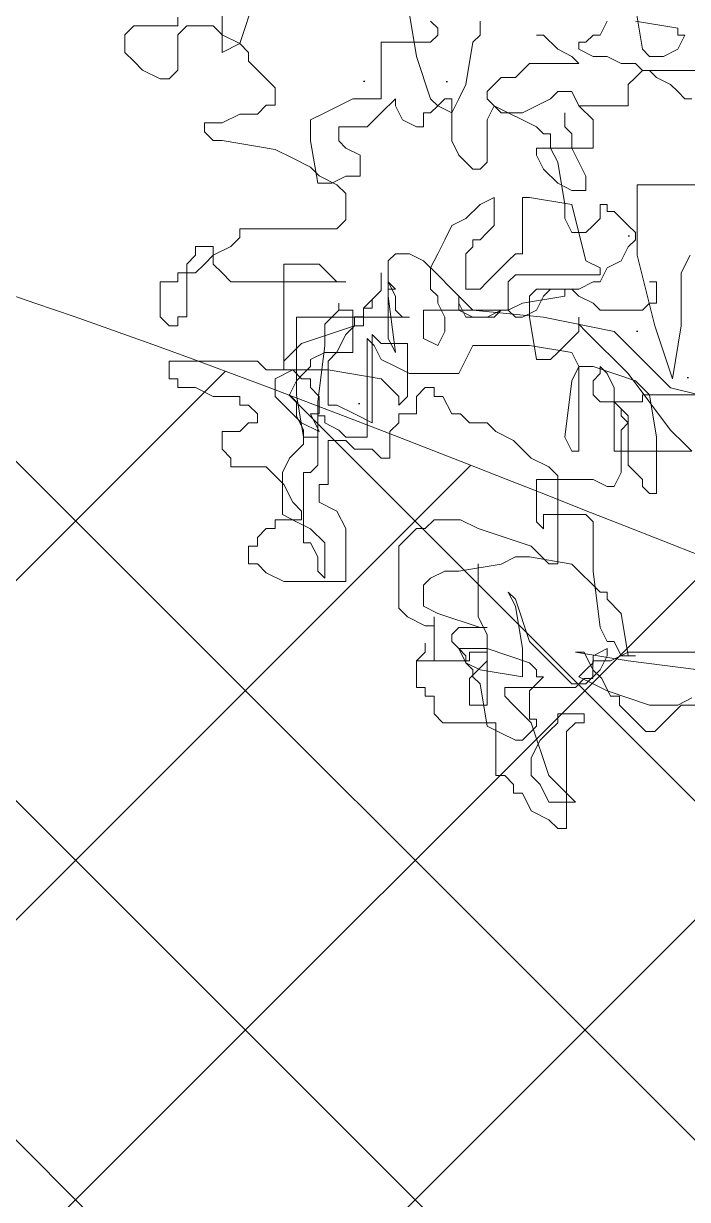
# Model space of a CAD drawing. Extents: x -95 to 325, y -1215 to -918.
# Drawn here: x -27.2 to -21.05, y -1089.08 to -1078.18 of the extents above; entities that cross this region are included whole.
import ezdxf

# ---------------------------------------------------------------- set-up
doc = ezdxf.new("R2010")
doc.units = 0
doc.layers.get('0').update_dxf_attribs({"linetype": 'CONTINUOUS'})
for name, color, linetype in [('尺寸标注', 7, 'CONTINUOUS'), ('福建茶', 76, 'CONTINUOUS'), ('马尼拉草', 80, 'CONTINUOUS')]:
    doc.layers.add(name, color=color, linetype=linetype)

# ---------------------------------------------------------------- blocks, each defined once
blk = doc.blocks.new('tulia')
at = {"color": 3, "lineweight": 0}
for p, q in [((211.76, 272.1611), (211.76, 272.8175)), ((211.76, 272.8175), (211.8197, 272.8175)), ((211.8197, 272.8175), (211.8795, 272.7578)), ((211.8795, 272.7578), (211.9989, 272.6982)), ((211.9989, 272.6982), (212.0586, 272.5788)), ((211.76, 272.5788), (211.7003, 272.6385)), ((211.7003, 272.6385), (211.8795, 272.6385)), ((211.8795, 272.6385), (211.9392, 272.5191)), ((211.8795, 272.4594), (211.76, 272.5788)), ((212.0586, 272.5788), (212.1183, 272.5788)), ((212.1183, 272.5788), (212.1183, 272.5191)), ((211.9989, 272.1014), (211.8795, 272.4594)), ((211.9392, 272.5191), (211.9989, 272.4594)), ((211.9989, 272.4594), (211.9989, 272.3401)), ((212.1183, 272.5191), (212.1781, 272.4594)), ((212.1781, 272.4594), (212.2378, 272.4594)), ((212.2378, 272.4594), (212.2378, 272.1014)), ((211.9989, 272.3401), (211.9392, 272.2207)), ((211.9392, 272.2207), (211.8795, 272.1611)), ((212.0105, 272.1726), (212.0582, 272.2203)), ((212.0582, 272.2203), (212.106, 272.2203)), ((212.106, 272.2203), (212.2014, 272.1726)), ((211.1031, 272.1014), (211.1628, 272.1611)), ((211.1628, 272.1611), (211.2225, 272.1611)), ((211.2225, 272.1611), (211.2822, 272.1014)), ((211.7003, 272.1014), (211.76, 272.1611)), ((211.8795, 272.1611), (211.8197, 272.1014)), ((211.9627, 272.1249), (212.0105, 272.1726)), ((211.9627, 272.0772), (211.9627, 272.1249)), ((212.2014, 272.1726), (212.2969, 272.1249)), ((212.2969, 272.1249), (212.3447, 271.8387)), ((211.0434, 272.0417), (211.1031, 272.1014)), ((211.2822, 272.1014), (211.342, 272.0417)), ((211.6406, 272.0417), (211.6406, 272.1014)), ((211.6406, 272.1014), (211.7003, 272.1014)), ((211.8197, 272.1014), (211.8197, 272.0417)), ((212.0105, 272.0772), (211.9627, 272.0772)), ((212.1183, 271.982), (211.9989, 272.1014)), ((212.0105, 271.8864), (212.0105, 272.0772)), ((212.2378, 272.1014), (212.5961, 272.1014)), ((212.5961, 272.1014), (212.6558, 272.0417)), ((210.8642, 271.982), (210.9836, 271.982)), ((210.9124, 271.9341), (211.0079, 271.9818)), ((210.9836, 271.982), (211.0434, 272.0417)), ((211.0079, 271.9818), (211.1989, 271.9818)), ((211.1989, 271.9818), (211.4853, 271.8864)), ((211.342, 272.0417), (211.4017, 271.982)), ((211.4017, 271.982), (211.4017, 271.9224)), ((211.8197, 272.0417), (211.6406, 272.0417)), ((212.1781, 271.9224), (212.1183, 271.982)), ((212.417, 271.982), (212.2975, 271.982)), ((212.2975, 271.982), (212.2975, 271.5046)), ((212.417, 271.803), (212.417, 271.982)), ((212.6558, 272.0417), (212.6558, 271.9224)), ((211.4017, 271.9224), (211.4614, 271.9224)), ((211.4614, 271.9224), (211.5211, 271.803)), ((211.4853, 271.8864), (211.5808, 271.8387)), ((211.915, 271.791), (212.0105, 271.8864)), ((212.1781, 271.8627), (212.1781, 271.9224)), ((212.6558, 271.9224), (212.7156, 271.9224)), ((212.7156, 271.9224), (212.7156, 271.8627)), ((211.5331, 271.7433), (211.6286, 271.8387)), ((211.5808, 271.8387), (211.6763, 271.791)), ((211.6286, 271.8387), (211.724, 271.8387)), ((211.6406, 271.803), (211.7003, 271.8627)), ((211.7003, 271.8627), (212.1781, 271.8627)), ((211.724, 271.8387), (212.0105, 271.5525)), ((212.3447, 271.8387), (212.3924, 271.791)), ((212.7156, 271.8627), (212.7753, 271.8627)), ((212.7753, 271.8627), (212.7753, 271.6837)), ((210.8642, 271.7433), (211.342, 271.6837)), ((211.4853, 271.6479), (211.5331, 271.7433)), ((211.5211, 271.803), (211.5809, 271.7433)), ((211.6286, 271.7433), (211.5808, 271.6956)), ((211.5809, 271.7433), (211.5809, 271.803)), ((211.5809, 271.803), (211.6406, 271.803)), ((211.5809, 271.7433), (211.5809, 271.6837)), ((211.6406, 271.624), (211.5809, 271.7433)), ((211.6763, 271.791), (211.6286, 271.7433)), ((211.9627, 271.791), (211.915, 271.791)), ((211.9627, 271.7433), (211.9627, 271.791)), ((212.0105, 271.6956), (211.9627, 271.7433)), ((212.0582, 271.6002), (212.0582, 271.791)), ((212.0582, 271.791), (212.3447, 271.7433)), ((212.2975, 271.6837), (212.3572, 271.7433)), ((212.3447, 271.7433), (212.4401, 271.6956)), ((212.3572, 271.7433), (212.417, 271.803)), ((212.3924, 271.791), (212.3924, 271.7433)), ((212.3924, 271.7433), (212.4401, 271.6956)), ((211.3421, 271.6479), (211.2944, 271.6479)), ((211.2944, 271.6479), (211.3898, 271.6479)), ((211.4614, 271.6837), (211.342, 271.624)), ((211.342, 271.6837), (211.7003, 271.624)), ((211.3898, 271.3616), (211.3421, 271.6479)), ((211.3898, 271.6479), (211.4376, 271.5525)), ((211.5809, 271.6837), (211.4614, 271.6837)), ((211.5808, 271.6479), (211.4853, 271.6002)), ((211.4853, 271.6002), (211.4853, 271.6479)), ((211.5808, 271.6956), (211.5808, 271.6479)), ((212.2969, 271.6002), (212.0105, 271.6956)), ((212.2975, 271.624), (212.2975, 271.6837)), ((212.7753, 271.6837), (212.417, 271.6837)), ((212.417, 271.6837), (212.417, 271.624)), ((212.417, 271.6837), (212.6558, 271.6837)), ((212.4401, 271.6956), (212.4401, 271.6479)), ((212.4401, 271.6956), (212.4879, 271.6002)), ((212.4401, 271.6479), (212.4879, 271.6002)), ((212.6558, 271.6837), (212.6558, 271.3853)), ((212.7753, 271.6837), (212.7156, 271.624)), ((212.7156, 271.624), (212.7753, 271.6837)), ((211.342, 271.624), (210.8642, 271.624)), ((211.7003, 271.624), (211.6406, 271.624)), ((212.106, 271.3139), (212.0582, 271.6002)), ((212.4879, 271.6002), (212.2969, 271.6002)), ((212.417, 271.624), (212.2975, 271.624)), ((212.4879, 271.6002), (212.5356, 271.5525)), ((212.7156, 271.624), (212.7156, 271.5643)), ((212.7156, 271.5643), (212.7156, 271.624)), ((211.4376, 271.5525), (211.4853, 271.5525)), ((211.4853, 271.5525), (211.5331, 271.4571)), ((212.0105, 271.5525), (212.106, 271.2662)), ((212.2975, 271.5046), (212.3572, 271.3853)), ((212.5356, 271.5048), (212.4879, 271.4571)), ((212.5356, 271.5525), (212.5356, 271.5048)), ((211.5331, 271.4571), (211.5808, 271.0754)), ((212.4879, 271.4571), (212.2969, 271.4571)), ((212.2969, 271.4571), (212.3447, 271.4571)), ((212.3447, 271.4571), (212.6311, 271.3616)), ((212.6558, 271.3853), (212.6558, 271.4449)), ((212.6558, 271.4449), (212.7156, 271.4449)), ((212.7156, 271.4449), (212.835, 271.3853)), ((211.4853, 271.2662), (211.3898, 271.3616)), ((212.3572, 271.3853), (212.3572, 271.0272)), ((212.6311, 271.3616), (212.7266, 271.3139)), ((212.835, 271.3853), (212.8947, 271.3256)), ((211.4853, 271.2185), (211.4853, 271.2662)), ((212.1537, 271.2185), (212.106, 271.3139)), ((212.106, 271.2662), (212.1537, 271.2185)), ((212.7266, 271.3139), (212.7266, 271.1708)), ((212.8947, 271.3256), (212.8947, 270.9079)), ((211.5331, 271.2185), (211.4853, 271.2185)), ((211.724, 271.0277), (211.5331, 271.2185)), ((212.7266, 271.1708), (212.6788, 271.1231)), ((212.6788, 271.1231), (212.5834, 271.0754)), ((213.2531, 270.7885), (213.2531, 271.1466)), ((213.2531, 271.1466), (213.6711, 271.1466)), ((213.4427, 271.0754), (213.395, 271.1231)), ((213.395, 271.1231), (213.395, 270.8846)), ((213.6711, 271.1466), (213.7906, 271.0869)), ((211.5808, 271.0754), (211.5808, 270.7415)), ((212.0105, 270.98), (211.724, 271.0277)), ((211.8795, 271.0272), (211.8197, 271.0272)), ((211.8197, 271.0272), (211.8197, 270.4304)), ((211.9989, 270.9079), (211.8795, 271.0272)), ((212.2014, 271.0277), (212.106, 270.98)), ((212.4879, 271.0754), (212.2014, 271.0277)), ((212.5834, 271.0754), (212.4879, 271.0754)), ((213.4427, 270.98), (213.4427, 271.0754)), ((213.7906, 271.0869), (213.8503, 271.0272)), ((213.8503, 271.0272), (213.91, 271.0272)), ((213.91, 271.0272), (213.91, 270.9079)), ((212.106, 270.98), (212.0105, 270.98)), ((213.4904, 270.8846), (213.4427, 270.98)), ((212.3572, 270.7885), (211.9989, 270.9079)), ((212.8947, 270.9079), (212.835, 270.8482)), ((213.395, 270.8846), (213.4904, 270.7892)), ((213.5382, 270.8846), (213.4904, 270.8846)), ((213.5382, 270.4076), (213.5382, 270.8846)), ((213.91, 270.9079), (213.8503, 270.9079)), ((213.8503, 270.9079), (213.8503, 270.8482)), ((211.915, 270.6938), (211.915, 270.7892)), ((211.915, 270.7892), (211.9627, 270.7415)), ((212.4767, 270.7288), (212.3572, 270.7885)), ((212.7156, 270.7885), (212.6558, 270.7288)), ((212.7753, 270.7885), (212.7156, 270.7885)), ((212.835, 270.8482), (212.7753, 270.7885)), ((213.3128, 270.6691), (213.2531, 270.7885)), ((213.4904, 270.7892), (213.5859, 270.7415)), ((213.7906, 270.7885), (213.7308, 270.7885)), ((213.7308, 270.7885), (213.7308, 270.7288)), ((213.8503, 270.8482), (213.7906, 270.7885)), ((211.5808, 270.7415), (211.6286, 270.6938)), ((211.6286, 270.6938), (211.915, 270.6938)), ((211.9627, 270.7415), (211.9627, 270.4553)), ((212.6558, 270.7288), (212.4767, 270.7288)), ((213.7308, 270.7288), (213.5517, 270.7288)), ((213.5517, 270.7288), (213.5517, 270.6691)), ((213.5859, 270.7415), (213.6814, 270.6938)), ((213.6814, 270.6938), (213.6814, 270.4076)), ((213.4322, 270.6095), (213.3128, 270.6691)), ((213.5517, 270.6691), (213.6114, 270.6095)), ((211.1511, 270.5507), (211.1511, 270.169)), ((211.1989, 270.5507), (211.1511, 270.5507)), ((211.2466, 270.503), (211.1989, 270.5507)), ((213.4322, 270.4901), (213.4322, 270.6095)), ((213.6114, 270.6095), (213.6711, 270.4901)), ((211.2466, 270.4553), (211.2466, 270.503)), ((211.2944, 270.4076), (211.2466, 270.4553)), ((211.4376, 270.503), (211.3898, 270.4076)), ((211.4853, 270.503), (211.4376, 270.503)), ((211.5808, 270.4553), (211.4853, 270.503)), ((211.9627, 270.4553), (211.5808, 270.4553)), ((213.3725, 270.1917), (213.3725, 270.4901)), ((213.3725, 270.4901), (213.4322, 270.4901)), ((213.6711, 270.4901), (213.7308, 270.4304)), ((211.3421, 270.3598), (211.2944, 270.4076)), ((211.3898, 270.4076), (211.3898, 270.1213)), ((211.8197, 270.4304), (211.8795, 270.3708)), ((213.4427, 270.3598), (213.4904, 270.4076)), ((213.4904, 270.4076), (213.5382, 270.4076)), ((213.6814, 270.4076), (213.6337, 270.3121)), ((213.7308, 270.4304), (213.7906, 270.3708)), ((211.3421, 270.0259), (211.3421, 270.3598)), ((211.8795, 270.3708), (211.9989, 270.3111)), ((211.9989, 270.3111), (212.1183, 270.1917)), ((212.9545, 270.1321), (212.9545, 270.3111)), ((212.9545, 270.3111), (213.0142, 270.3111)), ((213.0142, 270.3111), (213.0739, 270.2514)), ((213.4427, 270.0259), (213.4427, 270.3598)), ((213.6337, 270.3121), (213.5382, 270.2167)), ((213.7906, 270.3708), (214.0294, 270.3708)), ((214.0294, 270.3708), (214.0294, 270.3111)), ((214.0294, 270.3111), (214.0892, 270.2514)), ((211.4376, 270.2644), (210.9124, 270.2644)), ((210.9124, 270.2644), (210.9602, 270.2167)), ((210.9602, 270.2167), (211.0557, 270.1213)), ((211.4376, 269.8351), (211.4376, 270.2644)), ((211.724, 270.2644), (211.6763, 270.2644)), ((211.6763, 270.2644), (211.6763, 269.692)), ((211.7718, 270.169), (211.724, 270.2644)), ((213.0739, 270.2514), (213.1933, 270.2514)), ((213.1933, 270.2514), (213.2531, 270.1917)), ((213.5382, 270.2167), (213.5382, 270.1213)), ((214.0892, 270.2514), (214.0892, 270.1321)), ((211.1511, 270.169), (211.1989, 269.8828)), ((211.724, 269.7874), (211.7718, 270.169)), ((212.1183, 270.1917), (212.2378, 270.1321)), ((213.1085, 269.5012), (213.1085, 270.169)), ((213.1085, 270.169), (213.2517, 270.169)), ((213.2517, 270.169), (213.2995, 270.1213)), ((213.2531, 270.1917), (213.3725, 270.1917)), ((213.4427, 269.9305), (213.4427, 270.169)), ((213.4427, 270.169), (213.5382, 270.169)), ((213.5382, 270.169), (213.5859, 269.8828)), ((211.0557, 270.1213), (211.3421, 269.7397)), ((211.3898, 270.1213), (211.3421, 270.0736)), ((211.3421, 270.0736), (211.3898, 270.0259)), ((212.2378, 270.1321), (212.2975, 270.0724)), ((212.2975, 270.0724), (212.417, 270.0724)), ((212.417, 270.0724), (212.4767, 270.0127)), ((212.8947, 270.0724), (212.9545, 270.1321)), ((212.8947, 270.0127), (212.8947, 270.0724)), ((213.0739, 269.4756), (213.0739, 270.0724)), ((213.0739, 270.0724), (213.1933, 270.0127)), ((213.2995, 270.1213), (213.395, 270.0736)), ((213.395, 270.0736), (213.395, 270.0259)), ((213.4919, 270.0127), (213.4322, 270.1321)), ((213.4322, 270.1321), (213.5517, 270.0724)), ((213.5382, 270.1213), (213.5859, 270.0259)), ((213.5517, 270.0724), (213.6711, 269.953)), ((213.91, 270.0724), (213.8503, 270.0724)), ((213.8503, 270.0724), (213.8503, 270.0127)), ((213.9697, 270.1321), (213.91, 270.0724)), ((214.0892, 270.1321), (213.9697, 270.1321)), ((211.4376, 269.9305), (211.3421, 270.0259)), ((211.3898, 270.0259), (211.3898, 269.9782)), ((211.3898, 269.9782), (211.4376, 269.9305)), ((212.4767, 270.0127), (212.5364, 270.0127)), ((212.5364, 270.0127), (212.5961, 269.8933)), ((212.7753, 269.8933), (212.7753, 270.0127)), ((212.7753, 270.0127), (212.8947, 270.0127)), ((213.1933, 270.0127), (213.3128, 269.953)), ((213.395, 270.0259), (213.4427, 270.0259)), ((213.4322, 269.8933), (213.4322, 270.0127)), ((213.4322, 270.0127), (213.4919, 270.0127)), ((213.5859, 270.0259), (213.5859, 269.9305)), ((213.8503, 270.0127), (213.91, 269.953)), ((211.0557, 269.8351), (210.6737, 269.9305)), ((211.2466, 269.8828), (211.2466, 269.9305)), ((211.2466, 269.9305), (211.5331, 269.9305)), ((211.5331, 269.9305), (211.5808, 269.8828)), ((212.8947, 269.953), (212.835, 269.8933)), ((212.8947, 269.8933), (212.8947, 269.953)), ((213.3128, 269.953), (213.3725, 269.953)), ((213.3725, 269.953), (213.3725, 269.6546)), ((213.395, 269.5489), (213.4427, 269.9305)), ((213.5859, 269.9305), (213.6337, 269.8828)), ((213.6711, 269.953), (213.7308, 269.8933)), ((213.91, 269.953), (213.9697, 269.953)), ((213.9697, 269.953), (213.9697, 269.8933)), ((210.7692, 269.8828), (211.2466, 269.8828)), ((211.4376, 269.4535), (211.0557, 269.8351)), ((211.1989, 269.8828), (211.2944, 269.7874)), ((211.4853, 269.7397), (211.4376, 269.8351)), ((211.5808, 269.8828), (211.5808, 269.7874)), ((212.5961, 269.8933), (212.6558, 269.8933)), ((212.6558, 269.8933), (212.6558, 269.8337)), ((212.6558, 269.8337), (212.7156, 269.8337)), ((212.7156, 269.8337), (212.7753, 269.8933)), ((212.835, 269.8933), (212.835, 269.5353)), ((213.0142, 269.774), (212.8947, 269.8933)), ((213.4919, 269.8337), (213.4322, 269.8933)), ((213.4919, 269.774), (213.4919, 269.8337)), ((213.6337, 269.8828), (213.5859, 269.7874)), ((213.5859, 269.8828), (213.5859, 269.358)), ((213.7308, 269.8933), (213.7308, 269.774)), ((213.9697, 269.8933), (214.1489, 269.8933)), ((214.1489, 269.8933), (214.2683, 269.8337)), ((214.2683, 269.8337), (214.3878, 269.8337)), ((214.3878, 269.8337), (214.3878, 269.774)), ((211.0434, 269.774), (210.9836, 269.4159)), ((211.1628, 269.4159), (211.0434, 269.774)), ((211.2944, 269.7874), (211.5808, 269.692)), ((211.3421, 269.7397), (211.6286, 269.4535)), ((211.5331, 269.692), (211.4853, 269.7397)), ((211.5808, 269.7874), (211.5331, 269.7397)), ((211.5331, 269.7397), (211.5331, 269.692)), ((211.6763, 269.692), (211.724, 269.7874)), ((212.4401, 269.6443), (212.4879, 269.7397)), ((212.4879, 269.7397), (212.8221, 269.7397)), ((212.8221, 269.7397), (212.9176, 269.692)), ((213.3725, 269.7143), (213.0142, 269.774)), ((213.5382, 269.7397), (213.4904, 269.692)), ((213.5517, 269.774), (213.4919, 269.774)), ((213.5859, 269.7874), (213.5382, 269.7397)), ((213.6114, 269.7143), (213.5517, 269.774)), ((213.7308, 269.774), (213.6114, 269.7143)), ((214.3878, 269.774), (214.4475, 269.774)), ((214.4475, 269.774), (214.4475, 269.6546)), ((211.5808, 269.692), (211.6763, 269.692)), ((211.6763, 269.692), (211.724, 269.5966)), ((212.9176, 269.692), (213.013, 269.6443)), ((213.6114, 269.7143), (213.3725, 269.7143)), ((213.4904, 269.692), (213.4904, 269.6443)), ((213.7906, 269.7143), (213.6114, 269.7143)), ((213.6711, 269.6546), (213.6711, 269.7143)), ((213.6711, 269.7143), (213.6711, 268.9982)), ((213.8503, 269.6546), (213.7906, 269.7143)), ((211.724, 269.5012), (211.8195, 269.5966)), ((211.724, 269.5966), (212.0105, 269.5489)), ((211.8195, 269.5966), (211.8673, 269.6443)), ((211.8673, 269.6443), (211.9627, 269.6443)), ((211.9627, 269.6443), (212.0105, 269.358)), ((212.3924, 269.5489), (212.4401, 269.6443)), ((212.9653, 269.5012), (212.9176, 269.5966)), ((212.9176, 269.5966), (212.9653, 269.2149)), ((213.013, 269.6443), (213.0608, 269.5489)), ((213.395, 269.5966), (213.204, 269.5966)), ((213.204, 269.5966), (213.204, 269.3103)), ((213.3128, 269.595), (213.2531, 269.4756)), ((213.3725, 269.6546), (213.3128, 269.595)), ((213.4904, 269.6443), (213.395, 269.5966)), ((213.5517, 269.5353), (213.6711, 269.6546)), ((214.4475, 269.6546), (213.8503, 269.6546)), ((211.6763, 269.4535), (211.724, 269.5012)), ((212.0105, 269.5489), (212.3924, 269.5489)), ((212.5834, 269.4535), (212.6311, 269.5489)), ((212.6311, 269.5489), (212.7266, 269.5012)), ((212.7266, 269.5012), (212.7266, 269.3103)), ((212.835, 269.5353), (213.0142, 269.5353)), ((212.9653, 269.1672), (212.9653, 269.5012)), ((213.0142, 269.5353), (213.0739, 269.4756)), ((213.0608, 269.5489), (213.1085, 269.5012)), ((213.1933, 269.4159), (213.5517, 269.5353)), ((213.395, 269.4057), (213.395, 269.5489)), ((211.915, 269.358), (211.4376, 269.4535)), ((211.6286, 269.4535), (211.6763, 269.4057)), ((211.6763, 269.358), (211.6763, 269.4535)), ((212.5834, 269.358), (212.5834, 269.4535)), ((213.2531, 269.4756), (213.1933, 269.4159)), ((210.9836, 269.4159), (210.9836, 269.0579)), ((211.2822, 268.9385), (211.1628, 269.4159)), ((211.6763, 269.4057), (211.6763, 269.358)), ((212.3924, 269.3103), (211.915, 269.358)), ((211.9627, 269.3103), (212.0582, 269.358)), ((212.0105, 269.358), (212.0105, 269.2149)), ((212.0582, 269.358), (212.106, 269.358)), ((212.106, 269.358), (212.1537, 269.3103)), ((212.2014, 269.3103), (212.2492, 269.358)), ((212.2969, 269.358), (212.2014, 269.3103)), ((212.2492, 269.358), (212.3924, 269.358)), ((212.4401, 269.358), (212.2969, 269.358)), ((212.3924, 269.358), (212.4879, 269.3103)), ((212.4879, 269.2626), (212.4401, 269.358)), ((212.6311, 269.2626), (212.5834, 269.358)), ((213.5859, 269.358), (212.8221, 269.358)), ((212.8221, 269.358), (212.8698, 269.358)), ((212.8698, 269.358), (212.9176, 269.3103)), ((213.1933, 269.4159), (213.1336, 269.4159)), ((213.1336, 269.4159), (213.1336, 269.2966)), ((213.1336, 269.2966), (213.1336, 269.3563)), ((213.1336, 269.3563), (213.1933, 269.3563)), ((213.1933, 269.3563), (213.1933, 269.4159)), ((213.2995, 269.3103), (213.3472, 269.358)), ((213.3472, 269.358), (213.395, 269.4057)), ((214.328, 268.9982), (214.328, 269.3563)), ((214.328, 269.3563), (214.3878, 269.3563)), ((214.3878, 269.3563), (214.3878, 269.4159)), ((214.3878, 269.4159), (214.4475, 269.4159)), ((214.4475, 269.4159), (214.5072, 269.3563)), ((214.5072, 269.3563), (214.5072, 269.1176)), ((211.1989, 269.2626), (211.1511, 269.2626)), ((211.1511, 269.2626), (211.1511, 269.1195)), ((211.2466, 269.3103), (211.1989, 269.2626)), ((211.5331, 269.3103), (211.2466, 269.3103)), ((211.5808, 269.2626), (211.5331, 269.3103)), ((211.6763, 269.2149), (211.5808, 269.2626)), ((212.0582, 269.2626), (211.7718, 269.2149)), ((211.915, 269.2149), (211.9627, 269.3103)), ((212.1537, 269.3103), (212.0582, 269.2626)), ((212.1537, 269.3103), (212.1537, 269.1195)), ((212.2014, 269.3103), (212.1537, 269.3103)), ((212.7266, 269.3103), (212.2014, 269.3103)), ((212.4401, 269.2626), (212.3924, 269.3103)), ((212.4879, 269.2149), (212.4401, 269.2626)), ((212.4879, 269.3103), (212.4879, 269.2149)), ((212.4879, 269.2149), (212.4879, 269.2626)), ((212.6311, 269.2149), (212.6311, 269.2626)), ((212.9176, 269.3103), (212.9176, 269.2149)), ((213.1336, 269.2966), (213.0142, 269.1772)), ((213.0739, 269.2369), (213.0739, 269.2966)), ((213.0739, 269.2966), (213.1336, 269.2966)), ((213.204, 269.3103), (213.2995, 269.3103)), ((213.2995, 269.3103), (213.2995, 269.2626)), ((213.2995, 269.2626), (213.2995, 269.3103)), ((211.724, 269.1672), (211.6763, 269.2149)), ((211.7718, 269.2149), (211.7718, 269.1672)), ((211.8673, 269.1672), (211.915, 269.2149)), ((212.0105, 269.2149), (211.9627, 269.1672)), ((212.5356, 269.1672), (212.4879, 269.2149)), ((212.6788, 269.1672), (212.6311, 269.2149)), ((212.9176, 269.2149), (212.9653, 269.1195)), ((212.9653, 269.2149), (212.9653, 268.9764)), ((213.0142, 269.1772), (213.0739, 269.2369)), ((211.1511, 269.1195), (211.1989, 269.1195)), ((211.5331, 269.1195), (211.4853, 269.0241)), ((211.5808, 269.1195), (211.5331, 269.1195)), ((211.6763, 269.1672), (211.5808, 269.1195)), ((211.9627, 269.1672), (211.6763, 269.1672)), ((211.7718, 269.1672), (211.724, 269.1672)), ((211.8195, 269.1672), (211.8673, 269.1672)), ((212.1537, 269.1195), (212.106, 269.0718)), ((212.2014, 269.0241), (212.2969, 269.1195)), ((212.2969, 269.1195), (212.3447, 269.1672)), ((212.3447, 269.1672), (212.4401, 269.1672)), ((212.4401, 269.1672), (212.4401, 268.9287)), ((212.6311, 269.0718), (212.5356, 269.1672)), ((212.6788, 269.0241), (212.6788, 269.1672)), ((212.9653, 269.1195), (212.9176, 269.1672)), ((212.9176, 269.1672), (212.9653, 269.1672)), ((213.0142, 269.1772), (213.0142, 269.0579)), ((213.0142, 269.0579), (213.0142, 269.1772)), ((213.3128, 269.1176), (213.2531, 269.1176)), ((213.2531, 269.1176), (214.0294, 269.1176)), ((213.4322, 268.9982), (213.3128, 269.1176)), ((214.0294, 269.1176), (214.0892, 269.0579)), ((214.5072, 269.1176), (214.3878, 269.1176)), ((214.3878, 269.1176), (214.3878, 269.0579)), ((210.9836, 269.0579), (210.9239, 268.9385)), ((211.4853, 269.0241), (211.3898, 268.9764)), ((212.106, 269.0718), (211.5331, 269.0718)), ((211.5331, 269.0718), (211.5331, 269.0241)), ((211.5331, 269.0241), (211.6286, 268.9764)), ((212.1537, 268.9764), (212.2014, 269.0241)), ((212.7266, 268.9764), (212.6311, 269.0718)), ((212.6311, 268.9287), (212.6788, 269.0241)), ((214.0892, 269.0579), (214.1489, 268.9982)), ((214.2683, 269.0579), (214.2086, 268.9982)), ((214.3878, 269.0579), (214.2683, 269.0579)), ((211.3898, 268.9764), (211.3421, 268.881)), ((211.6286, 268.9764), (211.724, 268.5948)), ((212.106, 268.9287), (212.1537, 268.9764)), ((212.8221, 268.9287), (212.7266, 268.9764)), ((212.9653, 268.9764), (212.9176, 268.9287)), ((213.6711, 268.9982), (213.4322, 268.9982)), ((214.1489, 268.9982), (214.1489, 268.8788)), ((214.2086, 268.9982), (214.1489, 268.9385)), ((214.2683, 268.9385), (214.328, 268.9982)), ((211.2822, 268.4611), (211.2822, 268.9385)), ((211.3421, 268.881), (211.2944, 268.8333)), ((212.0582, 268.5471), (212.0582, 268.9287)), ((212.0582, 268.9287), (212.106, 268.9287)), ((212.4401, 268.9287), (212.3924, 268.881)), ((212.3924, 268.881), (212.3924, 268.8333)), ((212.5834, 268.8333), (212.6311, 268.9287)), ((212.9176, 268.9287), (212.8221, 268.9287)), ((214.0294, 268.8788), (213.9697, 268.8192)), ((214.1489, 268.9385), (214.0294, 268.8788)), ((214.1489, 268.8788), (214.2683, 268.8788)), ((214.2683, 268.8788), (214.2683, 268.9385)), ((211.2944, 268.8333), (211.2944, 268.7856)), ((211.2944, 268.7856), (211.3421, 268.7379)), ((211.5808, 268.7379), (211.6286, 268.7856)), ((211.6286, 268.7856), (211.724, 268.7856)), ((211.724, 268.7856), (211.7718, 268.6902)), ((212.2969, 268.7856), (212.2492, 268.7379)), ((212.3447, 268.8333), (212.2969, 268.7856)), ((212.3924, 268.8333), (212.3447, 268.8333)), ((212.5356, 268.7379), (212.5834, 268.8333)), ((213.9697, 268.8192), (213.9697, 268.7595)), ((211.3421, 268.7379), (211.3898, 268.6902)), ((211.5331, 268.6902), (211.5808, 268.7379)), ((212.2492, 268.7379), (212.2492, 268.5471)), ((212.4401, 268.6902), (212.5356, 268.7379)), ((213.3128, 268.7595), (213.2531, 268.6998)), ((213.9697, 268.7595), (213.3128, 268.7595)), ((211.3898, 268.6902), (211.4376, 268.6425)), ((211.4376, 268.6425), (211.4853, 268.6425)), ((211.4853, 268.6425), (211.4853, 268.5948)), ((211.5331, 268.5948), (211.5331, 268.6902)), ((211.7718, 268.6902), (211.7718, 268.5948)), ((212.3447, 268.5948), (212.4401, 268.6902)), ((213.2531, 268.6998), (213.2531, 268.5208)), ((211.4853, 268.5948), (211.5331, 268.5948)), ((211.724, 268.5948), (212.0105, 268.5471)), ((211.7718, 268.5948), (211.8195, 268.3085)), ((212.0105, 268.5471), (212.0582, 268.5471)), ((212.2492, 268.5471), (212.3447, 268.5948)), ((211.6286, 268.4039), (211.6286, 268.4994)), ((211.6286, 268.4994), (211.724, 268.4994)), ((211.724, 268.4994), (211.8195, 268.4517)), ((213.2531, 268.5208), (213.3128, 268.4611)), ((209.9684, 268.4611), (211.2822, 268.4611)), ((211.6763, 268.3085), (211.6286, 268.4039)), ((211.8195, 268.4517), (211.915, 268.3562)), ((213.1563, 268.2608), (213.1563, 268.4039)), ((213.1563, 268.4039), (213.2517, 268.4039)), ((213.2517, 268.4039), (213.3472, 268.4517)), ((213.3128, 268.4611), (213.4322, 268.4014)), ((213.3472, 268.4517), (213.4427, 268.4517)), ((213.4322, 268.4014), (213.4919, 268.3418)), ((213.4427, 268.4517), (213.4904, 268.1654)), ((211.724, 268.2131), (211.6763, 268.3085)), ((211.8195, 268.3085), (211.8673, 268.2131)), ((211.915, 268.3562), (211.9627, 268.2608)), ((212.2969, 268.3085), (212.3447, 268.3562)), ((212.2969, 268.0223), (212.2969, 268.3085)), ((212.3447, 268.3562), (212.3924, 268.3562)), ((212.3924, 268.3562), (212.4401, 268.3085)), ((212.4401, 268.3085), (212.4879, 268.2608)), ((213.4919, 268.3418), (213.6114, 268.2821)), ((211.9627, 268.2608), (211.9627, 268.2131)), ((212.4879, 268.2608), (212.5356, 268.1654)), ((213.2517, 268.2131), (213.1563, 268.2608)), ((213.6114, 268.2821), (213.7308, 268.2224)), ((211.9627, 268.2131), (211.5808, 268.2131)), ((211.5808, 268.2131), (211.5808, 268.0223)), ((211.724, 268.1177), (211.724, 268.2131)), ((211.8673, 268.2131), (211.8673, 268.1177)), ((212.5356, 268.1654), (212.5356, 267.8792)), ((213.2995, 268.1654), (213.2517, 268.2131)), ((213.2995, 268.07), (213.2995, 268.1654)), ((213.4904, 268.1654), (213.4904, 268.0223)), ((213.7308, 268.2224), (214.0892, 268.1627)), ((214.0892, 268.1627), (214.1489, 268.1627)), ((214.1489, 268.1627), (214.2086, 268.103)), ((211.7718, 268.07), (211.724, 268.1177)), ((211.7718, 267.9746), (211.7718, 268.07)), ((211.8673, 268.1177), (211.915, 268.1177)), ((211.915, 268.1177), (211.9627, 268.07)), ((211.9627, 268.07), (212.0582, 268.0223)), ((212.7266, 267.9746), (212.7266, 268.07)), ((212.7266, 268.07), (212.7743, 268.07)), ((212.7743, 268.07), (212.8698, 268.0223)), ((213.013, 267.9746), (213.1085, 268.07)), ((213.1085, 268.07), (213.2995, 268.07)), ((214.2086, 268.103), (214.2086, 268.0434)), ((211.5808, 268.0223), (211.6763, 267.9269)), ((212.0582, 268.0223), (212.1537, 267.9746)), ((212.2492, 267.9269), (212.2969, 268.0223)), ((212.8698, 268.0223), (212.9176, 267.9269)), ((213.4904, 268.0223), (213.395, 267.9746)), ((214.0892, 268.0434), (213.9697, 267.9837)), ((214.2086, 268.0434), (214.0892, 268.0434)), ((211.3421, 267.7838), (211.3421, 267.9269)), ((211.3421, 267.9269), (211.6763, 267.9269)), ((211.6763, 267.9269), (211.724, 267.8315)), ((211.8673, 267.8792), (211.9627, 267.9269)), ((211.9627, 267.9269), (212.0582, 267.9746)), ((212.0582, 267.9746), (212.2014, 267.9746)), ((212.1537, 267.9746), (212.2492, 267.9269)), ((212.2014, 267.9746), (212.2492, 267.9269)), ((212.2492, 267.9269), (212.2969, 267.8792)), ((212.5356, 267.9746), (212.4879, 267.8792)), ((212.6311, 267.9269), (212.5356, 267.9746)), ((212.5834, 267.8792), (212.6311, 267.9269)), ((212.6311, 267.9269), (212.6788, 267.9746)), ((212.6788, 267.8792), (212.6311, 267.9269)), ((212.6788, 267.9746), (212.7266, 267.9746)), ((212.9176, 267.8792), (213.013, 267.9746)), ((212.9176, 267.9269), (212.9176, 267.8792)), ((213.2995, 267.9269), (213.204, 267.8792)), ((213.395, 267.9746), (213.2995, 267.9269)), ((213.7906, 267.924), (213.7308, 267.924)), ((213.7308, 267.924), (213.7308, 267.8047)), ((213.8503, 267.9837), (213.7906, 267.924)), ((213.9697, 267.9837), (213.8503, 267.9837)), ((210.9602, 267.8792), (210.9124, 267.8792)), ((211.0079, 267.8315), (210.9602, 267.8792)), ((211.0557, 267.7838), (211.0079, 267.8315)), ((211.724, 267.8315), (211.8195, 267.8315)), ((211.8195, 267.8315), (211.8673, 267.8792)), ((212.2969, 267.8315), (212.2014, 267.7361)), ((212.2969, 267.8792), (212.2969, 267.8315)), ((212.4879, 267.8792), (212.4401, 267.7838)), ((212.5356, 267.8792), (212.5834, 267.8792)), ((212.7743, 267.593), (212.6788, 267.8792)), ((213.204, 267.8792), (213.013, 267.8792)), ((213.013, 267.8792), (213.013, 267.4976)), ((211.1511, 267.7361), (211.0557, 267.7838)), ((211.2944, 267.7361), (211.3421, 267.7838)), ((212.4401, 267.7838), (212.3924, 267.4976)), ((213.7308, 267.8047), (213.7906, 267.745)), ((210.5783, 267.6884), (211.2466, 267.6884)), ((211.1989, 267.6884), (211.1511, 267.7361)), ((211.2466, 267.6884), (211.1989, 267.6884)), ((211.2466, 267.6884), (211.2944, 267.7361)), ((211.2944, 267.6407), (211.2466, 267.6884)), ((212.106, 267.7361), (212.0105, 267.6407)), ((212.2014, 267.7361), (212.106, 267.7361)), ((213.7906, 267.745), (213.8503, 267.6853)), ((213.8503, 267.6853), (213.91, 267.6256)), ((214.3878, 267.6853), (214.4475, 267.745)), ((214.3878, 267.4466), (214.3878, 267.6853)), ((214.4475, 267.745), (214.5072, 267.745)), ((214.5072, 267.745), (214.6267, 267.6853)), ((214.6267, 267.6853), (214.6864, 267.6256)), ((211.1034, 267.593), (211.0079, 267.5453)), ((211.1989, 267.593), (211.1034, 267.593)), ((211.2466, 267.5453), (211.1989, 267.593)), ((211.3898, 267.6407), (211.2944, 267.6407)), ((211.4853, 267.593), (211.3898, 267.6407)), ((211.5808, 267.593), (211.4853, 267.593)), ((211.6763, 267.5453), (211.5808, 267.593)), ((212.0105, 267.6407), (211.6763, 267.6407)), ((211.6763, 267.6407), (211.724, 267.593)), ((211.724, 267.593), (211.8195, 267.5453)), ((212.8221, 267.3067), (212.7743, 267.593)), ((213.91, 267.6256), (213.91, 267.566)), ((214.6864, 267.6256), (214.7461, 267.566)), ((211.0079, 267.5453), (210.9602, 267.4498)), ((211.2944, 267.259), (211.2466, 267.5453)), ((211.6763, 267.4976), (211.6763, 267.5453)), ((211.8195, 267.5453), (211.915, 267.4498)), ((213.91, 267.566), (213.9697, 267.5063)), ((214.0892, 267.566), (213.9697, 267.5063)), ((214.0892, 267.2676), (214.0892, 267.566)), ((214.7461, 267.566), (214.7461, 267.4466)), ((210.9602, 267.4498), (211.0079, 267.4498)), ((211.0079, 267.4498), (211.0079, 267.4021)), ((211.4853, 267.3544), (211.5331, 267.4498)), ((211.5331, 267.4498), (211.5808, 267.4498)), ((211.5808, 267.4498), (211.6286, 267.4976)), ((211.6286, 267.4976), (211.6763, 267.4976)), ((211.915, 267.4498), (211.9627, 267.4498)), ((212.3924, 267.4976), (212.3447, 267.4498)), ((212.3447, 267.4498), (212.3447, 267.3544)), ((212.6788, 267.4976), (212.6311, 267.4498)), ((212.6311, 267.4498), (212.6311, 267.4021)), ((213.013, 267.4976), (212.6788, 267.4976)), ((213.9697, 267.5063), (213.8503, 267.1482)), ((213.9697, 267.5063), (214.0892, 267.4466)), ((214.0892, 267.4466), (214.1489, 267.3869)), ((214.328, 267.3869), (214.3878, 267.4466)), ((214.7461, 267.4466), (214.6864, 267.3869)), ((211.0079, 267.4021), (211.2944, 267.3544)), ((212.6311, 267.4021), (212.6788, 267.3544)), ((214.1489, 267.3869), (214.328, 267.3869)), ((214.6864, 267.3869), (214.3878, 267.3869)), ((214.3878, 267.3869), (214.3878, 267.3272))]:
    blk.add_line(p, q, dxfattribs=at)
blk = doc.blocks.new('tuli')
at = {"color": 3}
blk.add_blockref('tulia', (-25.9976, 9.2058), dxfattribs=at)

msp = doc.modelspace()

# ---------------------------------------------------------------- hatches: boundary and pattern name
at = {"layer": '尺寸标注'}
h = msp.add_hatch(dxfattribs=at)
h.set_pattern_fill('NET', color=26, scale=0.7, angle=45, style=0)
edge = h.paths.add_edge_path()
edge.add_line((-31.487, -1079.539), (-31.487, -1097.292))
edge.add_line((-31.487, -1097.292), (9.524, -1097.292))
edge.add_line((9.524, -1097.292), (17.237, -1079.249))
edge.add_spline(control_points=[(17.237, -1079.249), (17.069, -1079.242), (8.558, -1079.023), (-7.742, -1091.997), (-23.644, -1081.165), (-31.487, -1079.539)], knot_values=[26.944979, 26.944979, 26.944979, 26.944979, 27.466356, 53.393486, 77.500325, 77.500325, 77.500325, 77.500325], degree=3, periodic=0)
at = {"layer": '马尼拉草'}
h = msp.add_hatch(dxfattribs=at)
h.set_pattern_fill('AR-SAND', color=256, scale=0.1, style=0)
edge = h.paths.add_edge_path()
edge.add_line((129.18, -1062.289), (129.18, -1082.491))
edge.add_spline(control_points=[(129.18, -1082.491), (125.033, -1080.813), (112.53, -1075.937), (91.737, -1092.936), (66.733, -1072.385), (41.729, -1092.939), (16.75, -1072.503), (-7.742, -1091.997), (-23.644, -1081.165), (-31.487, -1079.539)], knot_values=[26.944979, 26.944979, 26.944979, 26.944979, 39.835418, 65.762535, 91.689652, 117.61677, 143.543887, 169.471017, 193.577857, 193.577857, 193.577857, 193.577857], degree=3, periodic=0)
edge.add_line((-31.487, -1079.539), (-31.487, -1059.337))
edge.add_spline(control_points=[(-31.487, -1059.337), (-23.644, -1060.962), (-7.742, -1071.795), (16.75, -1052.301), (41.729, -1072.737), (66.733, -1052.183), (91.737, -1072.734), (112.53, -1055.735), (125.033, -1060.611), (129.18, -1062.289)], knot_values=[26.944979, 26.944979, 26.944979, 26.944979, 51.051819, 76.978949, 102.906066, 128.833183, 154.760301, 180.687418, 193.577857, 193.577857, 193.577857, 193.577857], degree=3, periodic=0)

# ---------------------------------------------------------------- linework, layer by layer
at = {"layer": '福建茶', "lineweight": 9}
msp.add_open_spline([(-31.487, -1079.539), (-23.644, -1081.165), (-7.742, -1091.997), (16.75, -1072.503), (41.729, -1092.939), (66.733, -1072.385), (91.737, -1092.936), (112.53, -1075.937), (125.033, -1080.813), (129.18, -1082.491)], degree=3, knots=[26.944979, 26.944979, 26.944979, 26.944979, 51.051819, 76.978949, 102.906066, 128.833183, 154.760301, 180.687418, 193.577857, 193.577857, 193.577857, 193.577857], dxfattribs=at)

# ---------------------------------------------------------------- block references
at = {"color": 1, "lineweight": 0, "xscale": 1.369095795671456, "yscale": 1.369095796253532, "zscale": 1.369095795696208, "rotation": 180}
msp.add_blockref('tuli', (232.157, -699.524), dxfattribs=at)

doc.saveas('drawing.dxf')
